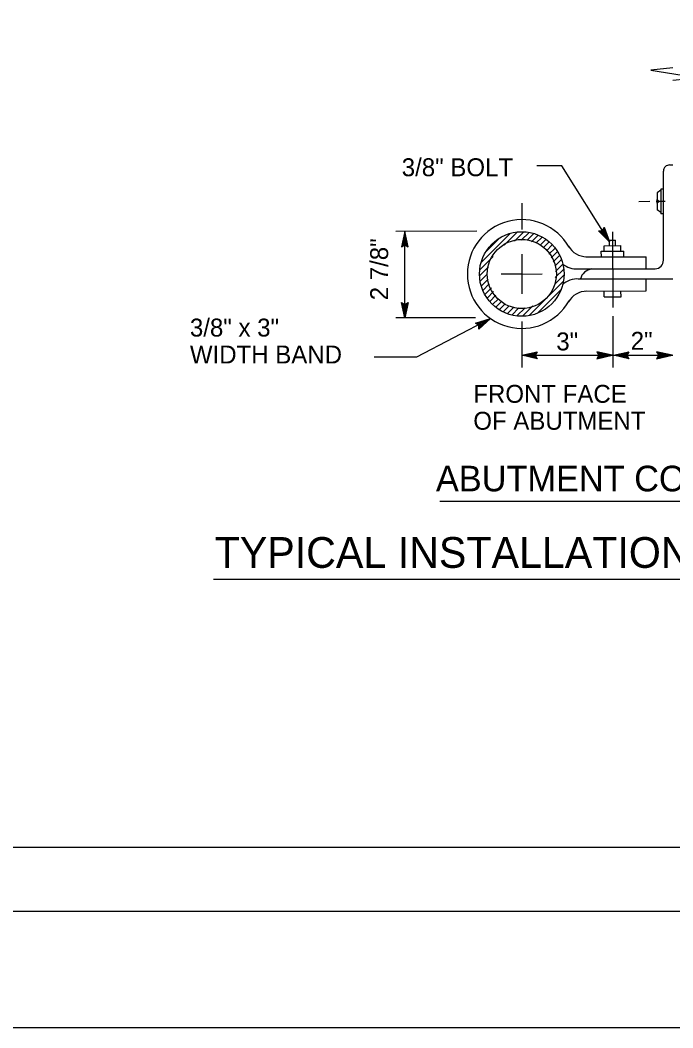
# Model space of a CAD drawing. Extents: x -894 to 866, y -476 to 714.
# Drawn here: x -73.4 to 181, y -476.4 to -83.5 of the extents above; entities that cross this region are included whole.
import ezdxf

# ---------------------------------------------------------------- set-up
doc = ezdxf.new("R2010")
doc.units = 0
for name, color, linetype in [('10 Sheet Format', 7, 'Continuous'), ('56 Stage 3 Anno', 7, 'Continuous'), ('57 Undefined', 7, 'Continuous'), ('59 Sndwall Anno', 7, 'Continuous'), ('60 Nongeo Data', 7, 'Continuous')]:
    doc.layers.add(name, color=color, linetype=linetype)

msp = doc.modelspace()

# ---------------------------------------------------------------- linework, layer by layer
at = {"layer": '10 Sheet Format'}
msp.add_line((-438.75, -406.04), (199.07, -406.04), dxfattribs=at)
for points in [[(-894.04, 713.56), (865.95, 713.56), (865.95, -476.44), (-894.04, -476.44)], [(-863.43, 668.96), (836.57, 668.96), (836.57, -431.04), (-863.43, -431.04)], [(-863.43, 668.96), (836.57, 668.96), (836.57, -431.04), (-863.43, -431.04)]]:
    msp.add_lwpolyline(points, close=True, dxfattribs=at)
at = {"layer": '56 Stage 3 Anno'}
for p, q in [((122.1, -154.81), (122.11, -165.05)), ((167.68, -154.13), (172.01, -154.12)), ((174.53, -154.12), (178.01, -154.12)), ((153.55, -165.59), (154.25, -164.2)), ((153.89, -164.96), (154.85, -167.65)), ((154.07, -164.57), (155.59, -168.82)), ((154.25, -164.2), (154.25, -164.2)), ((154.25, -164.2), (156.33, -169.98)), ((104.66, -165.82), (73.06, -165.83)), ((76.56, -165.83), (75.24, -171.83)), ((76.56, -167.22), (75.6, -171.6)), ((76.57, -168.6), (75.95, -171.42)), ((76.56, -199.55), (76.54, -165.83)), ((77.91, -171.83), (76.56, -165.83)), ((76.56, -165.83), (76.56, -165.83)), ((77.55, -171.62), (76.57, -167.21)), ((77.19, -171.38), (76.57, -168.6)), ((152, -165.62), (153.55, -165.59)), ((156.33, -169.98), (152, -165.62)), ((152, -165.62), (152, -165.62)), ((155.58, -168.81), (152.43, -165.63)), ((154.85, -167.65), (152.81, -165.59)), ((154.11, -166.48), (153.24, -165.6)), ((153.69, -165.29), (154.11, -166.48)), ((157.44, -166.05), (157.58, -195.47)), ((75.24, -171.83), (76.57, -171.03)), ((75.24, -171.83), (75.24, -171.83)), ((76.57, -169.98), (76.3, -171.19)), ((76.85, -171.21), (76.57, -169.98)), ((76.57, -171.03), (77.91, -171.83)), ((77.91, -171.83), (77.91, -171.83)), ((156.33, -169.98), (156.33, -169.98)), ((122.12, -174.73), (122.14, -190.2)), ((122.13, -182.47), (114.04, -182.47)), ((122.13, -182.47), (130.08, -182.46)), ((76.56, -199.55), (75.24, -193.55)), ((75.24, -193.55), (75.24, -193.55)), ((75.24, -193.55), (76.57, -194.35)), ((76.56, -198.16), (75.6, -193.78)), ((76.57, -196.79), (75.95, -193.96)), ((76.57, -195.41), (76.3, -194.2)), ((77.91, -193.55), (76.56, -199.55)), ((76.57, -194.35), (77.91, -193.55)), ((77.55, -193.77), (76.57, -198.17)), ((77.19, -194), (76.57, -196.79)), ((76.85, -194.18), (76.57, -195.41)), ((77.91, -193.55), (77.91, -193.55)), ((104.04, -199.53), (73.07, -199.55)), ((76.56, -199.55), (76.56, -199.55)), ((104.06, -201.66), (109.92, -199.82)), ((109.92, -199.82), (105.39, -203.97)), ((109.92, -199.82), (109.92, -199.82)), ((157.59, -198.86), (157.61, -218.88)), ((105.42, -202.42), (104.06, -201.66)), ((104.06, -201.66), (104.06, -201.66)), ((104.42, -201.86), (108.73, -200.51)), ((104.81, -202.05), (107.53, -201.2)), ((105.13, -202.26), (106.33, -201.89)), ((105.39, -203.97), (105.42, -202.42)), ((105.39, -203.97), (105.39, -203.97)), ((107.53, -201.2), (105.4, -203.15)), ((108.72, -200.51), (105.42, -203.54)), ((106.33, -201.89), (105.42, -202.72)), ((122.15, -200.97), (122.17, -218.92)), ((122.16, -214.14), (128.16, -212.82)), ((122.16, -214.14), (157.35, -214.1)), ((128.16, -215.49), (122.16, -214.14)), ((122.16, -214.14), (122.16, -214.14)), ((127.95, -215.13), (123.54, -214.14)), ((123.55, -214.14), (127.93, -213.18)), ((124.93, -214.15), (127.75, -213.52)), ((127.71, -214.77), (124.93, -214.15)), ((126.31, -214.15), (127.52, -213.88)), ((127.54, -214.42), (126.31, -214.15)), ((128.16, -212.82), (127.36, -214.15)), ((127.36, -214.15), (128.16, -215.49)), ((128.16, -212.82), (128.16, -212.82)), ((128.16, -215.49), (128.16, -215.49)), ((157.35, -214.14), (151.35, -212.82)), ((151.35, -212.82), (151.35, -212.82)), ((151.35, -212.82), (152.15, -214.15)), ((151.35, -215.49), (157.35, -214.14)), ((152.15, -214.15), (151.35, -215.49)), ((151.35, -215.49), (151.35, -215.49)), ((151.56, -215.13), (155.97, -214.14)), ((155.96, -214.14), (151.58, -213.18)), ((154.58, -214.15), (151.76, -213.52)), ((151.8, -214.77), (154.58, -214.15)), ((151.97, -214.42), (153.2, -214.15)), ((153.2, -214.15), (151.99, -213.88)), ((157.35, -214.14), (157.35, -214.14)), ((157.6, -214.1), (180.94, -214.07)), ((157.86, -214.14), (163.86, -212.82)), ((163.86, -215.49), (157.86, -214.14)), ((157.86, -214.14), (157.86, -214.14)), ((163.64, -215.13), (159.24, -214.14)), ((159.25, -214.14), (163.63, -213.18)), ((160.62, -214.15), (163.45, -213.52)), ((163.41, -214.77), (160.62, -214.15)), ((162, -214.15), (163.21, -213.88)), ((163.23, -214.42), (162, -214.15)), ((163.86, -212.82), (163.06, -214.15)), ((163.06, -214.15), (163.86, -215.49)), ((163.86, -212.82), (163.86, -212.82)), ((163.86, -215.49), (163.86, -215.49)), ((180.68, -214.14), (174.68, -212.82)), ((174.68, -212.82), (174.68, -212.82)), ((174.68, -212.82), (175.48, -214.15)), ((174.68, -215.49), (180.68, -214.14)), ((175.48, -214.15), (174.68, -215.49)), ((174.68, -215.49), (174.68, -215.49)), ((174.9, -215.13), (179.3, -214.14)), ((179.29, -214.14), (174.91, -213.18)), ((177.92, -214.15), (175.09, -213.52)), ((175.13, -214.77), (177.92, -214.15)), ((175.31, -214.42), (176.54, -214.15)), ((176.54, -214.15), (175.33, -213.88)), ((180.68, -214.14), (180.68, -214.14))]:
    msp.add_line(p, q, dxfattribs=at)
for points in [[(156.33, -169.98), (137.75, -140.28), (128, -140.28)], [(109.99, -199.85), (81.1, -214.84), (64.54, -214.84)]]:
    msp.add_lwpolyline(points, dxfattribs=at)
at = {"layer": '57 Undefined'}
for p, q in [((90.15, -271.1), (275.76, -271.1)), ((2.01, -301.42), (361.47, -301.42))]:
    msp.add_line(p, q, dxfattribs=at)
at = {"layer": '59 Sndwall Anno'}
for p, q in [((106.29, -177.95), (117.63, -166.61)), ((108.12, -173.79), (113.47, -168.45)), ((115.31, -171.25), (120.49, -166.07)), ((119.27, -169.61), (122.88, -166)), ((121.91, -169.29), (124.96, -166.24)), ((124.27, -169.25), (126.84, -166.68)), ((125.96, -169.88), (128.55, -167.29)), ((127.65, -170.5), (130.1, -168.05)), ((129.26, -171.22), (131.53, -168.95)), ((130.48, -172.32), (132.84, -169.96)), ((131.7, -173.41), (134.03, -171.09)), ((132.67, -174.77), (135.11, -172.33)), ((105.74, -180.82), (110.94, -175.62)), ((133.62, -176.14), (136.07, -173.69)), ((134.38, -177.7), (136.91, -175.17)), ((134.96, -179.44), (137.6, -176.8)), ((105.66, -183.22), (109.17, -179.71)), ((135.2, -183.84), (138.49, -180.54)), ((135.23, -181.48), (138.13, -178.58)), ((105.9, -185.3), (108.67, -182.53)), ((106.34, -187.18), (109.04, -184.48)), ((134.97, -186.39), (138.6, -182.76)), ((106.95, -188.89), (109.48, -186.36)), ((107.71, -190.44), (110.31, -187.85)), ((124.98, -198.7), (138.36, -185.32)), ((128.23, -197.76), (137.42, -188.57)), ((108.61, -191.87), (111.17, -189.31)), ((109.62, -193.18), (112.08, -190.72)), ((110.74, -194.37), (113, -192.12)), ((111.99, -195.45), (114.36, -193.08)), ((113.34, -196.41), (115.71, -194.04)), ((114.83, -197.25), (117.26, -194.82)), ((116.46, -197.94), (119.03, -195.36)), ((118.24, -198.47), (121.02, -195.7)), ((120.2, -198.84), (123.42, -195.62)), ((122.42, -198.94), (126.43, -194.93))]:
    msp.add_line(p, q, dxfattribs=at)
at = {"layer": '60 Nongeo Data'}
for p, q in [((179.73, -139.95), (181.05, -139.95)), ((177.35, -177.12), (177.35, -142.33)), ((176.29, -149.81), (174.89, -150.85)), ((174.89, -150.85), (174.89, -157.42)), ((177.35, -149.37), (176.33, -149.37)), ((176.33, -149.37), (176.33, -159.04)), ((176.29, -158.45), (174.89, -157.42)), ((177.35, -159.04), (176.33, -159.04)), ((154.21, -171.43), (160.74, -171.4)), ((154.22, -173.61), (154.21, -171.43)), ((156.32, -169.25), (158.59, -169.24)), ((156.33, -171.42), (156.32, -169.25)), ((158.6, -171.41), (158.59, -169.24)), ((160.75, -173.58), (160.74, -171.4)), ((147.1, -175.74), (170.56, -175.71)), ((153.13, -173.62), (161.84, -173.58)), ((153.14, -175.73), (153.13, -173.62)), ((161.85, -175.72), (161.84, -173.58)), ((170.58, -180.4), (170.56, -175.71)), ((144.06, -180.43), (174.07, -180.4)), ((144.16, -184.39), (181.05, -184.35)), ((170.62, -189.09), (170.6, -184.36)), ((147.06, -189.12), (170.62, -189.09)), ((154.27, -191.35), (154.26, -189.13)), ((154.27, -191.35), (160.8, -191.32)), ((160.8, -191.32), (160.79, -189.14))]:
    msp.add_line(p, q, dxfattribs=at)
for points in [[(181.05, -102.05), (172.39, -102.96), (191.11, -105.93), (181.05, -107.05)], [(174.93, -153.47), (175.63, -154.17), (174.93, -154.8)]]:
    msp.add_lwpolyline(points, dxfattribs=at)
msp.add_lwpolyline([(174.93, -153.47), (175.63, -154.17), (174.93, -154.8)], close=True, dxfattribs=at)
for radius in [16.49, 13.47]:
    msp.add_circle((122.13, -182.47), radius, dxfattribs=at)
for centre, radius, start, end in [((179.73, -142.33), 2.38, 88.6549, 180), ((122.13, -182.47), 21.2, 29.6161, 330.3721), ((147.45, -167.53), 8.2, 209.6161, 270.0564), ((143.18, -172.84), 7.65, 227.8414, 276.6298), ((150.19, -185.86), 5.43, 98.4091, 164.5504), ((174.07, -177.12), 3.28, 270.0637, 0), ((143.56, -192.04), 7.67, 83.3702, 137.3318), ((147.48, -197.38), 8.2, 90.0614, 150.3721)]:
    msp.add_arc(centre, radius, start, end, dxfattribs=at)

# ---------------------------------------------------------------- texts
at = {"layer": '57 Undefined'}
for s, height, p in [('3/8" BOLT', 7, (75.35, -144.34)), ('3/8" x 3" ', 7, (-7.21, -206.86)), ('3"', 7, (135.58, -212.26)), ('2"', 7, (164.58, -212.02)), ('WIDTH BAND', 7, (-7.21, -217.36)), ('FRONT FACE', 7, (103.24, -232.7)), ('OF ABUTMENT', 7, (103.24, -243.2)), ('ABUTMENT CONNECTION', 10, (88.67, -267.22)), ('TYPICAL INSTALLATION AT BRIDGES', 12, (2.44, -297.06))]:
    msp.add_text(s, height=height, dxfattribs=at).set_placement(p)
msp.add_text('2 7/8"', height=7, rotation=90, dxfattribs=at).set_placement((70.05, -192.71))

doc.saveas('drawing.dxf')
